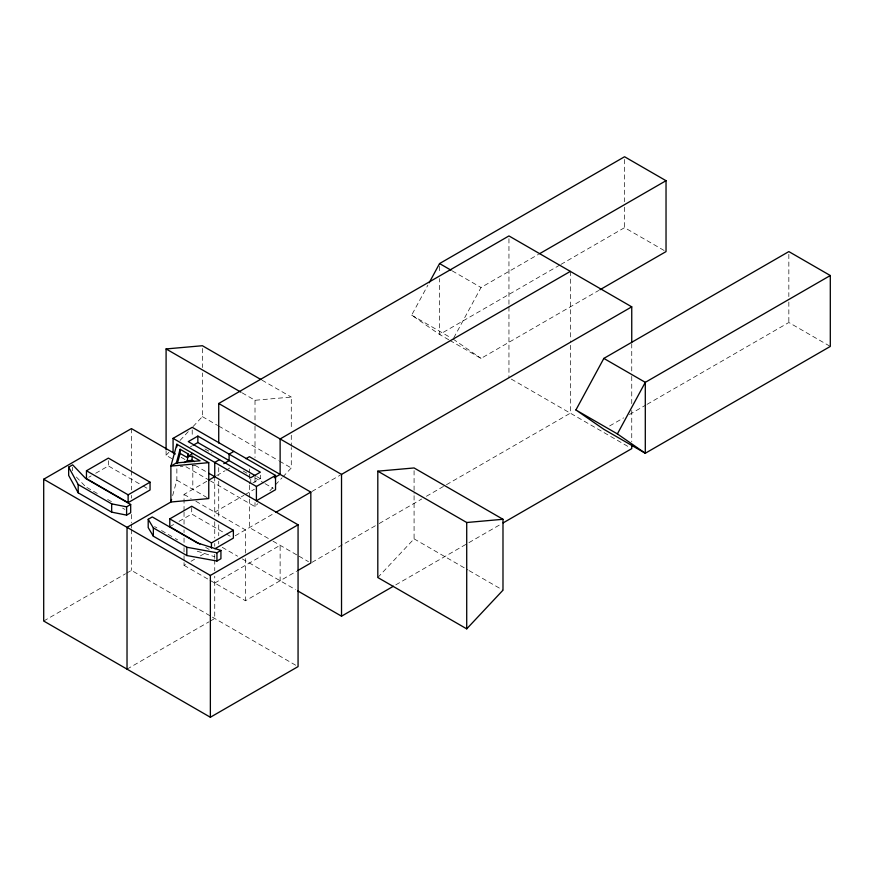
<?xml version="1.0" encoding="UTF-8"?>
<svg xmlns="http://www.w3.org/2000/svg" width="874" height="874" viewBox="0 0 874 874"><rect width="100%" height="100%" fill="white"/><g stroke="black" fill="none" stroke-linecap="round" stroke-linejoin="round"><path stroke-width="0.66" stroke-dasharray="4.37 3.28" d="M172.648 495.591L176.865 480.154L176.865 468.18M448.777 339.789L439.567 334.469L411.654 315.132L427.878 285.153M453.77 337.877L481.028 287.502L538.482 254.345M171.949 458.675L166.093 455.288L168.89 452.317M180.044 440.42L188.423 431.494M193.078 426.545L202.375 416.625L202.375 372.99M210.547 480.962L255.011 506.625L257.797 503.653M269.891 490.762L274.545 485.802M275.474 484.808L281.985 477.87M282.914 476.876L291.282 467.951L291.282 447.51M377.808 577.517L414.079 538.854L414.079 495.219M88.766 477.259L91.082 475.926M95.692 473.26L108.387 465.94L141.949 485.31M190.401 446.843L192.531 445.609M559.764 265.073L439.567 334.469L439.567 278.566M560.944 264.396L624.571 227.655L666.032 251.592M184.043 510.787L184.043 494.422L207.815 480.7M216.73 475.543L224.913 470.824M225.995 470.201L230.747 467.459M169.785 526.705L174.407 524.039M179.017 521.374L191.712 514.043L225.284 533.424M252.903 482.918L260.343 478.624L260.343 474.757M214.742 512.142L243.933 495.296M245.102 494.618L254.443 489.222M449.935 340.456L481.028 358.406L598.712 290.463M43.7 621.021L125.561 573.759M126.741 573.082L131.417 570.383L211.224 616.465M184.043 562.594L184.043 565.325L186.381 563.97M191.045 561.272L194.552 559.251M200.386 555.886L206.231 552.51M235.248 535.762L274.633 513.016M311.931 491.483L340.248 475.139M214.742 583.045L280.128 545.289L280.128 580.74M127.025 669.134L208.897 621.873M210.066 621.196L214.742 618.497L214.742 576.228M210.022 580.314L245.441 600.766L296.647 571.203M311.985 562.353L378.049 524.214M379.229 523.526L421.694 499.01M426.414 496.279L445.292 485.387M446.472 484.699L570.351 413.183L570.351 340.926M609.648 425.944L623.61 417.881M629.422 414.527L645.919 405.001M647.099 404.323L788.84 322.495L830.3 346.432M395.791 584.859L467.765 543.311M468.945 542.634L501.971 523.559M180.317 466.727L182.939 466.487M192.149 465.645L194.782 465.405M242.142 392.852L255.011 400.281L291.282 397.058L291.282 429.779M197.229 551.177L214.687 556.749M452.24 270.885L481.028 287.502M411.654 315.132L450.809 337.746M511.312 379.098L629.389 447.269M262.036 380.168L291.282 397.058M202.375 416.625L217.582 425.409M218.751 426.075L278.413 460.522M279.582 461.199L291.282 467.951M414.079 538.854L467.896 569.924M469.065 570.602L502.987 590.179M256.869 476.625L260.343 478.624M204.942 448.941L211.89 452.951M243.136 470.999L250.084 474.997M254.705 477.674L263.97 483.016M265.128 483.693L273.223 488.369M181.18 457.321L185.812 459.997M195.066 465.339L207.793 472.692M185.987 466.771L209.378 480.285M176.865 480.154L208.766 498.562M268.318 538.471L249.429 527.568L249.429 498.934M273.049 541.203L297.837 555.514M299.017 556.203L308.467 561.654M184.043 494.422L191.122 498.508M195.852 501.239L245.441 529.873L245.441 553.045M143.107 485.977L147.739 488.653M226.432 534.09L231.064 536.767M222.269 547.342L237.619 556.203M242.338 558.934L295.478 589.6M205.663 547.419L209.137 549.418M86.887 487.474L98.412 494.127M107.633 499.447L113.391 502.779M122.611 508.1L124.916 509.433M154.578 526.563L156.883 527.885M161.493 530.551L174.177 537.871M175.324 538.537L177.63 539.87M184.043 565.325L208.842 579.637M212.393 617.142L298.067 666.6M453.114 339.068L481.028 358.406M76.388 477.04L84.8 485.835M788.84 254.323L788.84 296.581M788.84 302.043L788.84 322.495M631.749 343.646L631.749 375.012M631.749 376.377L631.749 403.646M631.749 410.463L631.749 441.818M624.571 159.483L624.571 201.752M624.571 207.204L624.571 227.655M570.351 271.388L570.351 339.56M508.952 238.668L508.952 305.474M508.952 306.84L508.952 377.732M439.567 266.297L439.567 273.114M414.079 470.682L414.079 493.865M291.282 435.23L291.282 446.144M255.011 400.281L255.011 424.819M255.011 426.184L255.011 457.539M255.011 477.991L255.011 483.442M255.011 502.539L255.011 506.625M250.772 478.996L250.772 482.863M249.429 468.945L249.429 473.031M249.429 474.396L249.429 483.945M249.429 485.299L249.429 497.579M245.441 558.508L245.441 600.766M218.729 467.579L218.729 475.762M218.729 481.213L218.729 519.385M218.729 524.848L218.729 535.751M218.729 541.203L218.729 543.934M214.742 476.701L214.742 516.239M214.742 521.691L214.742 538.056M214.742 543.508L214.742 546.228M214.742 554.411L214.742 558.508M214.742 559.863L214.742 570.777M202.375 348.453L202.375 367.539M192.815 465.416L192.815 489.353M192.214 429.921L192.214 436.399M191.712 507.521L191.712 514.043M184.043 512.142L184.043 524.422M184.043 529.873L184.043 532.594M184.043 538.056L184.043 546.228M184.043 547.594L184.043 554.411M184.043 555.777L184.043 561.228M166.093 451.202L166.093 455.288M131.417 428.588L131.417 469.491M131.417 470.857L131.417 489.943M131.417 495.394L131.417 498.125M131.417 514.48L131.417 522.663M131.417 524.029L131.417 528.115M131.417 529.48L131.417 570.383M108.387 460.718L108.387 465.94M72.651 467.208L72.651 470.758"/><path stroke-width="1.31" d="M171.588 499.447L170.889 502.015L208.766 498.562L208.766 462.652L176.865 444.243L170.889 466.104L170.889 502.015L127.025 527.339L127.025 669.134M208.766 462.652L170.889 466.104L176.362 462.947L180.11 449.28L188.074 453.879L188.074 456.982M177.389 463.362L180.11 453.42L180.11 449.28M188.074 453.879L187.331 460.751L184.043 462.652M429.178 282.75L439.567 263.566L624.571 156.752L666.032 180.7L666.032 251.592L599.892 289.786M575.911 409.972L603.836 358.406L788.84 251.592L830.3 275.529L830.3 346.432L645.296 453.245L603.836 429.298L575.911 409.972L617.383 433.908L645.296 453.245L645.296 382.342L830.3 275.529M617.383 433.908L645.296 382.342L603.836 358.406M466.716 628.854L502.987 590.179L502.987 519.287L414.079 467.951L377.808 471.173L377.808 577.517L466.716 628.854L466.716 522.51L377.808 471.173M208.952 473.358L298.067 524.804L298.067 666.6L210.361 717.248L43.7 621.021L43.7 479.225L131.417 428.588L175.39 453.977M68.664 467.142L72.651 464.837L85.728 478.526L130.685 504.473L130.685 512.765L126.599 515.114L111.675 512.142L78.19 492.805L68.664 475.434L68.664 467.142L78.19 484.524L78.19 492.805M86.46 470.769L108.387 458.107L150.055 482.164L150.055 489.986L128.128 502.648L86.46 478.591L86.46 470.769L128.128 494.826L150.055 482.164M218.729 443.042L218.729 403.493L508.952 235.936L631.749 306.84L631.749 342.291M173.074 438.366L192.214 427.32L275.539 475.434L275.539 489.702L256.41 500.747L256.41 486.479L173.074 438.366L173.074 452.645M197.852 436.093L188.281 441.621L250.772 477.707L260.343 472.178L197.852 436.093L197.852 442.539L255.711 475.948M193.591 444.997L197.852 442.539M192.815 453.453L187.331 456.61L192.062 456.184L200.037 460.784L176.362 462.947M539.662 253.657L666.032 180.7M78.19 484.524L111.675 503.861L126.599 506.833L130.685 504.473M219.527 459.658L214.742 462.422L214.742 476.701L208.973 480.034M233.882 451.377L229.097 454.141L229.097 460.587L223.777 463.657M245.922 458.697L249.429 456.676L310.827 492.117L310.827 563.02L297.979 570.438M570.351 271.388L280.128 438.945L280.128 474.396L274.294 477.761M148.198 519.298L152.273 516.938L197.229 542.896L220.925 550.445L220.925 558.737L216.938 561.032L186.828 555.536L153.343 536.199L148.198 527.579L148.198 519.298L153.343 527.918L186.828 547.244L216.938 552.75L220.925 550.445M199.884 544.076L169.785 526.705L169.785 518.883L191.712 506.221L233.38 530.278L233.38 538.1L214.917 548.763M256.41 486.479L275.539 475.434M169.785 518.883L211.453 542.929L233.38 530.278M275.802 512.339L310.827 492.117M218.729 403.493L341.526 474.396L631.749 306.84M43.7 479.225L210.361 575.442L298.067 524.804M297.837 590.966L341.526 616.192L393.442 586.225M503.151 522.881L631.749 448.635L631.749 444.549M187.331 460.751L192.062 460.325L194.345 461.636M166.093 449.837L166.093 348.945L202.375 345.722L260.867 379.502M466.716 522.51L502.987 519.287M439.567 263.566L451.082 270.219M166.093 348.945L240.973 392.175M180.11 453.42L186.938 457.364M341.526 474.396L341.526 616.192M216.938 552.75L216.938 561.032M211.453 542.929L211.453 548.151M210.361 575.442L210.361 717.248M192.062 456.184L192.062 460.325M186.828 547.244L186.828 555.536M176.865 444.243L176.865 446.898M153.343 527.918L153.343 536.199M128.128 494.826L128.128 502.648M126.599 506.833L126.599 515.114M111.675 503.861L111.675 512.142"/></g></svg>
